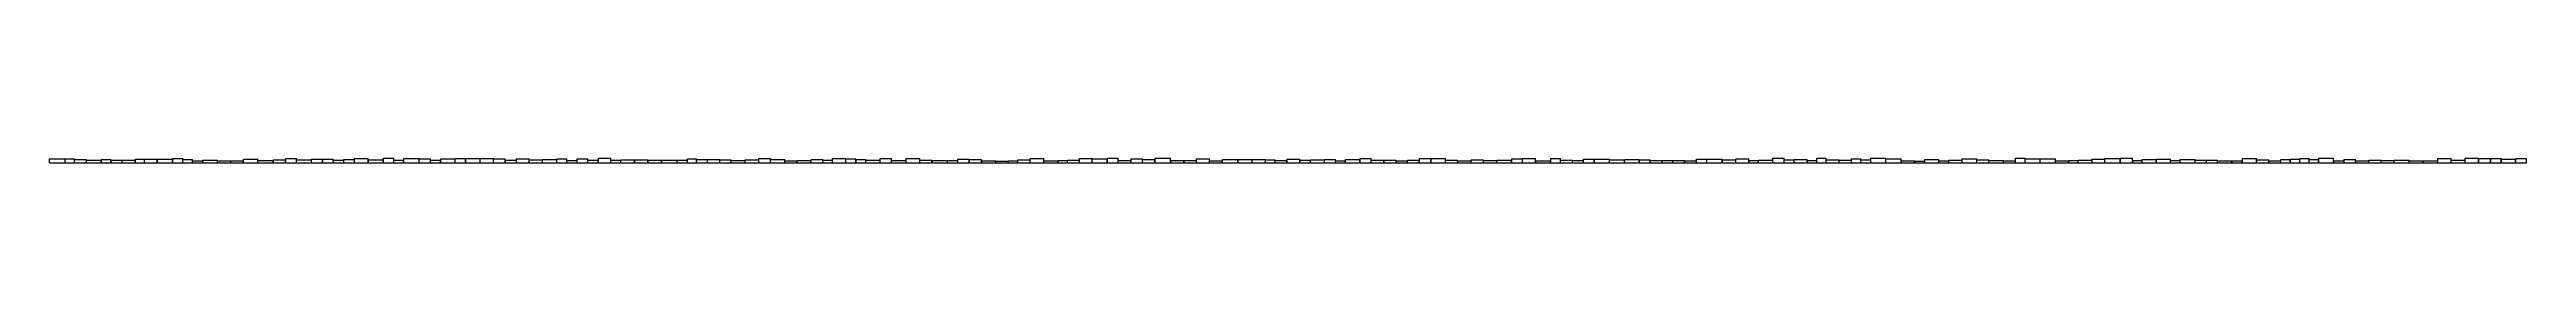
# Model space of a CAD drawing. Extents: x 0 to 47720, y 0 to 90.
import ezdxf

# ---------------------------------------------------------------- set-up
doc = ezdxf.new("R2010")
doc.units = 0
doc.layers.add('MyLines', color=7, linetype='Continuous')

msp = doc.modelspace()

# ---------------------------------------------------------------- linework, layer by layer
at = {"layer": 'MyLines'}
for p, q in [((0, 78.5), (299, 78.5)), ((0, 0), (0, 78.5)), ((0, 0), (299, 0)), ((299, 0), (299, 78.5)), ((301, 75), (478, 75)), ((301, 0), (301, 75)), ((301, 0), (478, 0)), ((478, 0), (478, 75)), ((480, 65), (709, 65)), ((480, 0), (480, 65)), ((480, 0), (709, 0)), ((709, 0), (709, 65)), ((711, 52.5), (997, 52.5)), ((711, 0), (711, 52.5)), ((711, 0), (997, 0)), ((997, 0), (997, 52.5)), ((999, 67.5), (1184, 67.5)), ((999, 0), (999, 67.5)), ((999, 0), (1184, 0)), ((1184, 0), (1184, 67.5)), ((1186, 53), (1400, 53)), ((1186, 0), (1186, 53)), ((1186, 0), (1400, 0)), ((1400, 0), (1400, 53)), ((1402, 48.5), (1652, 48.5)), ((1402, 0), (1402, 48.5)), ((1402, 0), (1652, 0)), ((1652, 0), (1652, 48.5)), ((1654, 69), (1830, 69)), ((1654, 0), (1654, 69)), ((1654, 0), (1830, 0)), ((1830, 0), (1830, 69)), ((1832, 73), (2075, 73)), ((1832, 0), (1832, 73)), ((1832, 0), (2075, 0)), ((2075, 0), (2075, 73)), ((2077, 73), (2371, 73)), ((2077, 0), (2077, 73)), ((2077, 0), (2371, 0)), ((2371, 0), (2371, 73)), ((2373, 85.5), (2565, 85.5)), ((2373, 0), (2373, 85.5)), ((2373, 0), (2565, 0)), ((2565, 0), (2565, 85.5)), ((2567, 61.5), (2755, 61.5)), ((2567, 0), (2567, 61.5)), ((2567, 0), (2755, 0)), ((2755, 0), (2755, 61.5)), ((2757, 35.5), (2953, 35.5)), ((2757, 0), (2757, 35.5)), ((2757, 0), (2953, 0)), ((2953, 0), (2953, 35.5)), ((2955, 53.5), (3235, 53.5)), ((2955, 0), (2955, 53.5)), ((2955, 0), (3235, 0)), ((3235, 0), (3235, 53.5)), ((3237, 38), (3490, 38)), ((3237, 0), (3237, 38)), ((3237, 0), (3490, 0)), ((3490, 0), (3490, 38)), ((3492, 39.5), (3733, 39.5)), ((3492, 0), (3492, 39.5)), ((3492, 0), (3733, 0)), ((3733, 0), (3733, 39.5)), ((3735, 73), (4010, 73)), ((3735, 0), (3735, 73)), ((3735, 0), (4010, 0)), ((4010, 0), (4010, 73)), ((4012, 46), (4311, 46)), ((4012, 0), (4012, 46)), ((4012, 0), (4311, 0)), ((4311, 0), (4311, 46)), ((4313, 58.5), (4548, 58.5)), ((4313, 0), (4313, 58.5)), ((4313, 0), (4548, 0)), ((4548, 0), (4548, 58.5)), ((4550, 81), (4755, 81)), ((4550, 0), (4550, 81)), ((4550, 0), (4755, 0)), ((4755, 0), (4755, 81)), ((4757, 59), (5047, 59)), ((4757, 0), (4757, 59)), ((4757, 0), (5047, 0)), ((5047, 0), (5047, 59)), ((5049, 69), (5262, 69)), ((5049, 0), (5049, 69)), ((5049, 0), (5262, 0)), ((5262, 0), (5262, 69)), ((5264, 69.5), (5464, 69.5)), ((5264, 0), (5264, 69.5)), ((5264, 0), (5464, 0)), ((5464, 0), (5464, 69.5)), ((5466, 54.5), (5671, 54.5)), ((5466, 0), (5466, 54.5)), ((5466, 0), (5671, 0)), ((5671, 0), (5671, 54.5)), ((5673, 65), (5874, 65)), ((5673, 0), (5673, 65)), ((5673, 0), (5874, 0)), ((5874, 0), (5874, 65)), ((5876, 81), (6141, 81)), ((5876, 0), (5876, 81)), ((5876, 0), (6141, 0)), ((6141, 0), (6141, 81)), ((6143, 56.5), (6430, 56.5)), ((6143, 0), (6143, 56.5)), ((6143, 0), (6430, 0)), ((6430, 0), (6430, 56.5)), ((6432, 88), (6633, 88)), ((6432, 0), (6432, 88)), ((6432, 0), (6633, 0)), ((6633, 0), (6633, 88)), ((6635, 51.5), (6821, 51.5)), ((6635, 0), (6635, 51.5)), ((6635, 0), (6821, 0)), ((6821, 0), (6821, 51.5)), ((6823, 83.5), (7119, 83.5)), ((6823, 0), (6823, 83.5)), ((6823, 0), (7119, 0)), ((7119, 0), (7119, 83.5)), ((7121, 77.5), (7340, 77.5)), ((7121, 0), (7121, 77.5)), ((7121, 0), (7340, 0)), ((7340, 0), (7340, 77.5)), ((7342, 54), (7535, 54)), ((7342, 0), (7342, 54)), ((7342, 0), (7535, 0)), ((7535, 0), (7535, 54)), ((7537, 77.5), (7815, 77.5)), ((7537, 0), (7537, 77.5)), ((7537, 0), (7815, 0)), ((7815, 0), (7815, 77.5)), ((7817, 83.5), (8017, 83.5)), ((7817, 0), (7817, 83.5)), ((7817, 0), (8017, 0)), ((8017, 0), (8017, 83.5)), ((8019, 81), (8296, 81)), ((8019, 0), (8019, 81)), ((8019, 0), (8296, 0)), ((8296, 0), (8296, 81)), ((8298, 81.5), (8554, 81.5)), ((8298, 0), (8298, 81.5)), ((8298, 0), (8554, 0)), ((8554, 0), (8554, 81.5)), ((8556, 75.5), (8780, 75.5)), ((8556, 0), (8556, 75.5)), ((8556, 0), (8780, 0)), ((8780, 0), (8780, 75.5)), ((8782, 49), (8995, 49)), ((8782, 0), (8782, 49)), ((8782, 0), (8995, 0)), ((8995, 0), (8995, 49)), ((8997, 79), (9240, 79)), ((8997, 0), (8997, 79)), ((8997, 0), (9240, 0)), ((9240, 0), (9240, 79)), ((9242, 61), (9495, 61)), ((9242, 0), (9242, 61)), ((9242, 0), (9495, 0)), ((9495, 0), (9495, 61)), ((9497, 66), (9771, 66)), ((9497, 0), (9497, 66)), ((9497, 0), (9771, 0)), ((9771, 0), (9771, 66)), ((9773, 77), (9964, 77)), ((9773, 0), (9773, 77)), ((9773, 0), (9964, 0)), ((9964, 0), (9964, 77)), ((9966, 45), (10163, 45)), ((9966, 0), (9966, 45)), ((9966, 0), (10163, 0)), ((10163, 0), (10163, 45)), ((10165, 78.5), (10371, 78.5)), ((10165, 0), (10165, 78.5)), ((10165, 0), (10371, 0)), ((10371, 0), (10371, 78.5)), ((10373, 50.5), (10572, 50.5)), ((10373, 0), (10373, 50.5)), ((10373, 0), (10572, 0)), ((10572, 0), (10572, 50.5)), ((10574, 88.5), (10811, 88.5)), ((10574, 0), (10574, 88.5)), ((10574, 0), (10811, 0)), ((10811, 0), (10811, 88.5)), ((10813, 49), (11007, 49)), ((10813, 0), (10813, 49)), ((10813, 0), (11007, 0)), ((11007, 0), (11007, 49)), ((11009, 59), (11271, 59)), ((11009, 0), (11009, 59)), ((11009, 0), (11271, 0)), ((11271, 0), (11271, 59)), ((11273, 57), (11528, 57)), ((11273, 0), (11273, 57)), ((11273, 0), (11528, 0)), ((11528, 0), (11528, 57)), ((11530, 53.5), (11793, 53.5)), ((11530, 0), (11530, 53.5)), ((11530, 0), (11793, 0)), ((11793, 0), (11793, 53.5)), ((11795, 53), (12092, 53)), ((11795, 0), (11795, 53)), ((11795, 0), (12092, 0)), ((12092, 0), (12092, 53)), ((12094, 53.5), (12289, 53.5)), ((12094, 0), (12094, 53.5)), ((12094, 0), (12289, 0)), ((12289, 0), (12289, 53.5)), ((12291, 77.5), (12467, 77.5)), ((12291, 0), (12291, 77.5)), ((12291, 0), (12467, 0)), ((12467, 0), (12467, 77.5)), ((12469, 64), (12676, 64)), ((12469, 0), (12469, 64)), ((12469, 0), (12676, 0)), ((12676, 0), (12676, 64)), ((12678, 66), (12914, 66)), ((12678, 0), (12678, 66)), ((12678, 0), (12914, 0)), ((12914, 0), (12914, 66)), ((12916, 56.5), (13130, 56.5)), ((12916, 0), (12916, 56.5)), ((12916, 0), (13130, 0)), ((13130, 0), (13130, 56.5)), ((13132, 44), (13401, 44)), ((13132, 0), (13132, 44)), ((13132, 0), (13401, 0)), ((13401, 0), (13401, 44)), ((13403, 60), (13666, 60)), ((13403, 0), (13403, 60)), ((13403, 0), (13666, 0)), ((13666, 0), (13666, 60)), ((13668, 86), (13887, 86)), ((13668, 0), (13668, 86)), ((13668, 0), (13887, 0)), ((13887, 0), (13887, 86)), ((13889, 67.5), (14167, 67.5)), ((13889, 0), (13889, 67.5)), ((13889, 0), (14167, 0)), ((14167, 0), (14167, 67.5)), ((14169, 35.5), (14401, 35.5)), ((14169, 0), (14169, 35.5)), ((14169, 0), (14401, 0)), ((14401, 0), (14401, 35.5)), ((14403, 43.5), (14669, 43.5)), ((14403, 0), (14403, 43.5)), ((14403, 0), (14669, 0)), ((14669, 0), (14669, 43.5)), ((14671, 64.5), (14895, 64.5)), ((14671, 0), (14671, 64.5)), ((14671, 0), (14895, 0)), ((14895, 0), (14895, 64.5)), ((14897, 54), (15082, 54)), ((14897, 0), (14897, 54)), ((14897, 0), (15082, 0)), ((15082, 0), (15082, 54)), ((15084, 80.5), (15341, 80.5)), ((15084, 0), (15084, 80.5)), ((15084, 0), (15341, 0)), ((15341, 0), (15341, 80.5)), ((15343, 79), (15537, 79)), ((15343, 0), (15343, 79)), ((15343, 0), (15537, 0)), ((15537, 0), (15537, 79)), ((15539, 62), (15725, 62)), ((15539, 0), (15539, 62)), ((15539, 0), (15725, 0)), ((15725, 0), (15725, 62)), ((15727, 50.5), (16003, 50.5)), ((15727, 0), (15727, 50.5)), ((15727, 0), (16003, 0)), ((16003, 0), (16003, 50.5)), ((16005, 84), (16221, 84)), ((16005, 0), (16005, 84)), ((16005, 0), (16221, 0)), ((16221, 0), (16221, 84)), ((16223, 44), (16504, 44)), ((16223, 0), (16223, 44)), ((16223, 0), (16504, 0)), ((16504, 0), (16504, 44)), ((16506, 82), (16764, 82)), ((16506, 0), (16506, 82)), ((16506, 0), (16764, 0)), ((16764, 0), (16764, 82)), ((16766, 51.5), (17000, 51.5)), ((16766, 0), (16766, 51.5)), ((16766, 0), (17000, 0)), ((17000, 0), (17000, 51.5)), ((17002, 43.5), (17298, 43.5)), ((17002, 0), (17002, 43.5)), ((17002, 0), (17298, 0)), ((17298, 0), (17298, 43.5)), ((17300, 46), (17498, 46)), ((17300, 0), (17300, 46)), ((17300, 0), (17498, 0)), ((17498, 0), (17498, 46)), ((17500, 69), (17719, 69)), ((17500, 0), (17500, 69)), ((17500, 0), (17719, 0)), ((17719, 0), (17719, 69)), ((17721, 64.5), (17957, 64.5)), ((17721, 0), (17721, 64.5)), ((17721, 0), (17957, 0)), ((17957, 0), (17957, 64.5)), ((17959, 37.5), (18228, 37.5)), ((17959, 0), (17959, 37.5)), ((17959, 0), (18228, 0)), ((18228, 0), (18228, 37.5)), ((18230, 35), (18468, 35)), ((18230, 0), (18230, 35)), ((18230, 0), (18468, 0)), ((18468, 0), (18468, 35)), ((18470, 36), (18653, 36)), ((18470, 0), (18470, 36)), ((18470, 0), (18653, 0)), ((18653, 0), (18653, 36)), ((18655, 60.5), (18892, 60.5)), ((18655, 0), (18655, 60.5)), ((18655, 0), (18892, 0)), ((18892, 0), (18892, 60.5)), ((18894, 85), (19153, 85)), ((18894, 0), (18894, 85)), ((18894, 0), (19153, 0)), ((19153, 0), (19153, 85)), ((19155, 40.5), (19429, 40.5)), ((19155, 0), (19155, 40.5)), ((19155, 0), (19429, 0)), ((19429, 0), (19429, 40.5)), ((19431, 42.5), (19611, 42.5)), ((19431, 0), (19431, 42.5)), ((19431, 0), (19611, 0)), ((19611, 0), (19611, 42.5)), ((19613, 49), (19841, 49)), ((19613, 0), (19613, 49)), ((19613, 0), (19841, 0)), ((19841, 0), (19841, 49)), ((19843, 85.5), (20084, 85.5)), ((19843, 0), (19843, 85.5)), ((19843, 0), (20084, 0)), ((20084, 0), (20084, 85.5)), ((20086, 78.5), (20379, 78.5)), ((20086, 0), (20086, 78.5)), ((20086, 0), (20379, 0)), ((20379, 0), (20379, 78.5)), ((20381, 90), (20585, 90)), ((20381, 0), (20381, 90)), ((20381, 0), (20585, 0)), ((20585, 0), (20585, 90)), ((20587, 45.5), (20837, 45.5)), ((20587, 0), (20587, 45.5)), ((20587, 0), (20837, 0)), ((20837, 0), (20837, 45.5)), ((20839, 79.5), (21057, 79.5)), ((20839, 0), (20839, 79.5)), ((20839, 0), (21057, 0)), ((21057, 0), (21057, 79.5)), ((21059, 66.5), (21297, 66.5)), ((21059, 0), (21059, 66.5)), ((21059, 0), (21297, 0)), ((21297, 0), (21297, 66.5)), ((21299, 88.5), (21598, 88.5)), ((21299, 0), (21299, 88.5)), ((21299, 0), (21598, 0)), ((21598, 0), (21598, 88.5)), ((21600, 48), (21855, 48)), ((21600, 0), (21600, 48)), ((21600, 0), (21855, 0)), ((21855, 0), (21855, 48)), ((21857, 45), (22097, 45)), ((21857, 0), (21857, 45)), ((21857, 0), (22097, 0)), ((22097, 0), (22097, 45)), ((22099, 76), (22345, 76)), ((22099, 0), (22099, 76)), ((22099, 0), (22345, 0)), ((22345, 0), (22345, 76)), ((22347, 39.5), (22594, 39.5)), ((22347, 0), (22347, 39.5)), ((22347, 0), (22594, 0)), ((22594, 0), (22594, 39.5)), ((22596, 64.5), (22895, 64.5)), ((22596, 0), (22596, 64.5)), ((22596, 0), (22895, 0)), ((22895, 0), (22895, 64.5)), ((22897, 64), (23168, 64)), ((22897, 0), (22897, 64)), ((22897, 0), (23168, 0)), ((23168, 0), (23168, 64)), ((23170, 65.5), (23425, 65.5)), ((23170, 0), (23170, 65.5)), ((23170, 0), (23425, 0)), ((23425, 0), (23425, 65.5)), ((23427, 60), (23613, 60)), ((23427, 0), (23427, 60)), ((23427, 0), (23613, 0)), ((23613, 0), (23613, 60)), ((23615, 47.5), (23840, 47.5)), ((23615, 0), (23615, 47.5)), ((23615, 0), (23840, 0)), ((23840, 0), (23840, 47.5)), ((23842, 73), (24090, 73)), ((23842, 0), (23842, 73)), ((23842, 0), (24090, 0)), ((24090, 0), (24090, 73)), ((24092, 50.5), (24291, 50.5)), ((24092, 0), (24092, 50.5)), ((24092, 0), (24291, 0)), ((24291, 0), (24291, 50.5)), ((24293, 56), (24563, 56)), ((24293, 0), (24293, 56)), ((24293, 0), (24563, 0)), ((24563, 0), (24563, 56)), ((24565, 61.5), (24774, 61.5)), ((24565, 0), (24565, 61.5)), ((24565, 0), (24774, 0)), ((24774, 0), (24774, 61.5)), ((24776, 36), (24968, 36)), ((24776, 0), (24776, 36)), ((24776, 0), (24968, 0)), ((24968, 0), (24968, 36)), ((24970, 62), (25247, 62)), ((24970, 0), (24970, 62)), ((24970, 0), (25247, 0)), ((25247, 0), (25247, 62)), ((25249, 84), (25461, 84)), ((25249, 0), (25249, 84)), ((25249, 0), (25461, 0)), ((25461, 0), (25461, 84)), ((25463, 51), (25709, 51)), ((25463, 0), (25463, 51)), ((25463, 0), (25709, 0)), ((25709, 0), (25709, 51)), ((25711, 53.5), (25944, 53.5)), ((25711, 0), (25711, 53.5)), ((25711, 0), (25944, 0)), ((25944, 0), (25944, 53.5)), ((25946, 37), (26162, 37)), ((25946, 0), (25946, 37)), ((25946, 0), (26162, 0)), ((26162, 0), (26162, 37)), ((26164, 53.5), (26389, 53.5)), ((26164, 0), (26164, 53.5)), ((26164, 0), (26389, 0)), ((26389, 0), (26389, 53.5)), ((26391, 83.5), (26615, 83.5)), ((26391, 0), (26391, 83.5)), ((26391, 0), (26615, 0)), ((26615, 0), (26615, 83.5)), ((26617, 84.5), (26895, 84.5)), ((26617, 0), (26617, 84.5)), ((26617, 0), (26895, 0)), ((26895, 0), (26895, 84.5)), ((26897, 51), (27127, 51)), ((26897, 0), (26897, 51)), ((26897, 0), (27127, 0)), ((27127, 0), (27127, 51)), ((27129, 38.5), (27388, 38.5)), ((27129, 0), (27129, 38.5)), ((27129, 0), (27388, 0)), ((27388, 0), (27388, 38.5)), ((27390, 56.5), (27626, 56.5)), ((27390, 0), (27390, 56.5)), ((27390, 0), (27626, 0)), ((27626, 0), (27626, 56.5)), ((27628, 48), (27881, 48)), ((27628, 0), (27628, 48)), ((27628, 0), (27881, 0)), ((27881, 0), (27881, 48)), ((27883, 54.5), (28169, 54.5)), ((27883, 0), (27883, 54.5)), ((27883, 0), (28169, 0)), ((28169, 0), (28169, 54.5)), ((28171, 75.5), (28375, 75.5)), ((28171, 0), (28171, 75.5)), ((28171, 0), (28375, 0)), ((28375, 0), (28375, 75.5)), ((28377, 80.5), (28630, 80.5)), ((28377, 0), (28377, 80.5)), ((28377, 0), (28630, 0)), ((28630, 0), (28630, 80.5)), ((28632, 38), (28919, 38)), ((28632, 0), (28632, 38)), ((28632, 0), (28919, 0)), ((28919, 0), (28919, 38)), ((28921, 83.5), (29110, 83.5)), ((28921, 0), (28921, 83.5)), ((28921, 0), (29110, 0)), ((29110, 0), (29110, 83.5)), ((29112, 50), (29340, 50)), ((29112, 0), (29112, 50)), ((29112, 0), (29340, 0)), ((29340, 0), (29340, 50)), ((29342, 45.5), (29553, 45.5)), ((29342, 0), (29342, 45.5)), ((29342, 0), (29553, 0)), ((29553, 0), (29553, 45.5)), ((29555, 68), (29760, 68)), ((29555, 0), (29555, 68)), ((29555, 0), (29760, 0)), ((29760, 0), (29760, 68)), ((29762, 71.5), (30055, 71.5)), ((29762, 0), (29762, 71.5)), ((29762, 0), (30055, 0)), ((30055, 0), (30055, 71.5)), ((30057, 61), (30345, 61)), ((30057, 0), (30057, 61)), ((30057, 0), (30345, 0)), ((30345, 0), (30345, 61)), ((30347, 67), (30627, 67)), ((30347, 0), (30347, 67)), ((30347, 0), (30627, 0)), ((30627, 0), (30627, 67)), ((30629, 61), (30836, 61)), ((30629, 0), (30629, 61)), ((30629, 0), (30836, 0)), ((30836, 0), (30836, 61)), ((30838, 47.5), (31066, 47.5)), ((30838, 0), (30838, 47.5)), ((30838, 0), (31066, 0)), ((31066, 0), (31066, 47.5)), ((31068, 46.5), (31273, 46.5)), ((31068, 0), (31068, 46.5)), ((31068, 0), (31273, 0)), ((31273, 0), (31273, 46.5)), ((31275, 44.5), (31502, 44.5)), ((31275, 0), (31275, 44.5)), ((31275, 0), (31502, 0)), ((31502, 0), (31502, 44.5)), ((31504, 38.5), (31730, 38.5)), ((31504, 0), (31504, 38.5)), ((31504, 0), (31730, 0)), ((31730, 0), (31730, 38.5)), ((31732, 73.5), (31929, 73.5)), ((31732, 0), (31732, 73.5)), ((31732, 0), (31929, 0)), ((31929, 0), (31929, 73.5)), ((31931, 72), (32227, 72)), ((31931, 0), (31931, 72)), ((31931, 0), (32227, 0)), ((32227, 0), (32227, 72)), ((32229, 59.5), (32486, 59.5)), ((32229, 0), (32229, 59.5)), ((32229, 0), (32486, 0)), ((32486, 0), (32486, 59.5)), ((32488, 74.5), (32740, 74.5)), ((32488, 0), (32488, 74.5)), ((32488, 0), (32740, 0)), ((32740, 0), (32740, 74.5)), ((32742, 43), (32922, 43)), ((32742, 0), (32742, 43)), ((32742, 0), (32922, 0)), ((32922, 0), (32922, 43)), ((32924, 52), (33198, 52)), ((32924, 0), (32924, 52)), ((32924, 0), (33198, 0)), ((33198, 0), (33198, 52)), ((33200, 87), (33420, 87)), ((33200, 0), (33200, 87)), ((33200, 0), (33420, 0)), ((33420, 0), (33420, 87)), ((33422, 57), (33609, 57)), ((33422, 0), (33422, 57)), ((33422, 0), (33609, 0)), ((33609, 0), (33609, 57)), ((33611, 66), (33865, 66)), ((33611, 0), (33611, 66)), ((33611, 0), (33865, 0)), ((33865, 0), (33865, 66)), ((33867, 43), (34049, 43)), ((33867, 0), (33867, 43)), ((33867, 0), (34049, 0)), ((34049, 0), (34049, 43)), ((34051, 88.5), (34229, 88.5)), ((34051, 0), (34051, 88.5)), ((34051, 0), (34229, 0)), ((34229, 0), (34229, 88.5)), ((34231, 57.5), (34478, 57.5)), ((34231, 0), (34231, 57.5)), ((34231, 0), (34478, 0)), ((34478, 0), (34478, 57.5)), ((34480, 54.5), (34716, 54.5)), ((34480, 0), (34480, 54.5)), ((34480, 0), (34716, 0)), ((34716, 0), (34716, 54.5)), ((34718, 75.5), (34896, 75.5)), ((34718, 0), (34718, 75.5)), ((34718, 0), (34896, 0)), ((34896, 0), (34896, 75.5)), ((34898, 56.5), (35086, 56.5)), ((34898, 0), (34898, 56.5)), ((34898, 0), (35086, 0)), ((35086, 0), (35086, 56.5)), ((35088, 90), (35378, 90)), ((35088, 0), (35088, 90)), ((35088, 0), (35378, 0)), ((35378, 0), (35378, 90)), ((35380, 78.5), (35672, 78.5)), ((35380, 0), (35380, 78.5)), ((35380, 0), (35672, 0)), ((35672, 0), (35672, 78.5)), ((35674, 38), (35929, 38)), ((35674, 0), (35674, 38)), ((35674, 0), (35929, 0)), ((35929, 0), (35929, 38)), ((35931, 35), (36129, 35)), ((35931, 0), (35931, 35)), ((35931, 0), (36129, 0)), ((36129, 0), (36129, 35)), ((36131, 62.5), (36397, 62.5)), ((36131, 0), (36131, 62.5)), ((36131, 0), (36397, 0)), ((36397, 0), (36397, 62.5)), ((36399, 37.5), (36592, 37.5)), ((36399, 0), (36399, 37.5)), ((36399, 0), (36592, 0)), ((36592, 0), (36592, 37.5)), ((36594, 49), (36848, 49)), ((36594, 0), (36594, 49)), ((36594, 0), (36848, 0)), ((36848, 0), (36848, 49)), ((36850, 77), (37131, 77)), ((36850, 0), (36850, 77)), ((36850, 0), (37131, 0)), ((37131, 0), (37131, 77)), ((37133, 60), (37361, 60)), ((37133, 0), (37133, 60)), ((37133, 0), (37361, 0)), ((37361, 0), (37361, 60)), ((37363, 42), (37643, 42)), ((37363, 0), (37363, 42)), ((37363, 0), (37643, 0)), ((37643, 0), (37643, 42)), ((37645, 41.5), (37877, 41.5)), ((37645, 0), (37645, 41.5)), ((37645, 0), (37877, 0)), ((37877, 0), (37877, 41.5)), ((37879, 88), (38059, 88)), ((37879, 0), (37879, 88)), ((37879, 0), (38059, 0)), ((38059, 0), (38059, 88)), ((38061, 74.5), (38349, 74.5)), ((38061, 0), (38061, 74.5)), ((38061, 0), (38349, 0)), ((38349, 0), (38349, 74.5)), ((38351, 77), (38645, 77)), ((38351, 0), (38351, 77)), ((38351, 0), (38645, 0)), ((38645, 0), (38645, 77)), ((38647, 36), (38903, 36)), ((38647, 0), (38647, 36)), ((38647, 0), (38903, 0)), ((38903, 0), (38903, 36)), ((38905, 46), (39082, 46)), ((38905, 0), (38905, 46)), ((38905, 0), (39082, 0)), ((39082, 0), (39082, 46)), ((39084, 48.5), (39350, 48.5)), ((39084, 0), (39084, 48.5)), ((39084, 0), (39350, 0)), ((39350, 0), (39350, 48.5)), ((39352, 70), (39595, 70)), ((39352, 0), (39352, 70)), ((39352, 0), (39595, 0)), ((39595, 0), (39595, 70)), ((39597, 84.5), (39894, 84.5)), ((39597, 0), (39597, 84.5)), ((39597, 0), (39894, 0)), ((39894, 0), (39894, 84.5)), ((39896, 87.5), (40133, 87.5)), ((39896, 0), (39896, 87.5)), ((39896, 0), (40133, 0)), ((40133, 0), (40133, 87.5)), ((40135, 45), (40315, 45)), ((40135, 0), (40135, 45)), ((40135, 0), (40315, 0)), ((40315, 0), (40315, 45)), ((40317, 65.5), (40589, 65.5)), ((40317, 0), (40317, 65.5)), ((40317, 0), (40589, 0)), ((40589, 0), (40589, 65.5)), ((40591, 70), (40861, 70)), ((40591, 0), (40591, 70)), ((40591, 0), (40861, 0)), ((40861, 0), (40861, 70)), ((40863, 42), (41048, 42)), ((40863, 0), (40863, 42)), ((40863, 0), (41048, 0)), ((41048, 0), (41048, 42)), ((41050, 63), (41338, 63)), ((41050, 0), (41050, 63)), ((41050, 0), (41338, 0)), ((41338, 0), (41338, 63)), ((41340, 49), (41554, 49)), ((41340, 0), (41340, 49)), ((41340, 0), (41554, 0)), ((41554, 0), (41554, 49)), ((41556, 53.5), (41765, 53.5)), ((41556, 0), (41556, 53.5)), ((41556, 0), (41765, 0)), ((41765, 0), (41765, 53.5)), ((41767, 41.5), (42046, 41.5)), ((41767, 0), (41767, 41.5)), ((41767, 0), (42046, 0)), ((42046, 0), (42046, 41.5)), ((42048, 40), (42245, 40)), ((42048, 0), (42048, 40)), ((42048, 0), (42245, 0)), ((42245, 0), (42245, 40)), ((42247, 81.5), (42522, 81.5)), ((42247, 0), (42247, 81.5)), ((42247, 0), (42522, 0)), ((42522, 0), (42522, 81.5)), ((42524, 55.5), (42756, 55.5)), ((42524, 0), (42524, 55.5)), ((42524, 0), (42756, 0)), ((42756, 0), (42756, 55.5)), ((42758, 38.5), (42987, 38.5)), ((42758, 0), (42758, 38.5)), ((42758, 0), (42987, 0)), ((42987, 0), (42987, 38.5)), ((42989, 65.5), (43170, 65.5)), ((42989, 0), (42989, 65.5)), ((42989, 0), (43170, 0)), ((43170, 0), (43170, 65.5)), ((43172, 72.5), (43353, 72.5)), ((43172, 0), (43172, 72.5)), ((43172, 0), (43353, 0)), ((43353, 0), (43353, 72.5)), ((43355, 82), (43532, 82)), ((43355, 0), (43355, 82)), ((43355, 0), (43532, 0)), ((43532, 0), (43532, 82)), ((43534, 63.5), (43716, 63.5)), ((43534, 0), (43534, 63.5)), ((43534, 0), (43716, 0)), ((43716, 0), (43716, 63.5)), ((43718, 87), (44004, 87)), ((43718, 0), (43718, 87)), ((43718, 0), (44004, 0)), ((44004, 0), (44004, 87)), ((44006, 35.5), (44205, 35.5)), ((44006, 0), (44006, 35.5)), ((44006, 0), (44205, 0)), ((44205, 0), (44205, 35.5)), ((44207, 61.5), (44428, 61.5)), ((44207, 0), (44207, 61.5)), ((44207, 0), (44428, 0)), ((44428, 0), (44428, 61.5)), ((44430, 36.5), (44683, 36.5)), ((44430, 0), (44430, 36.5)), ((44430, 0), (44683, 0)), ((44683, 0), (44683, 36.5)), ((44685, 48.5), (44918, 48.5)), ((44685, 0), (44685, 48.5)), ((44685, 0), (44918, 0)), ((44918, 0), (44918, 48.5)), ((44920, 47), (45170, 47)), ((44920, 0), (44920, 47)), ((44920, 0), (45170, 0)), ((45170, 0), (45170, 47)), ((45172, 51), (45459, 51)), ((45172, 0), (45172, 51)), ((45172, 0), (45459, 0)), ((45459, 0), (45459, 51)), ((45461, 41.5), (45730, 41.5)), ((45461, 0), (45461, 41.5)), ((45461, 0), (45730, 0)), ((45730, 0), (45730, 41.5)), ((45732, 39.5), (46010, 39.5)), ((45732, 0), (45732, 39.5)), ((45732, 0), (46010, 0)), ((46010, 0), (46010, 39.5)), ((46012, 85), (46267, 85)), ((46012, 0), (46012, 85)), ((46012, 0), (46267, 0)), ((46267, 0), (46267, 85)), ((46269, 54), (46536, 54)), ((46269, 0), (46269, 54)), ((46269, 0), (46536, 0)), ((46536, 0), (46536, 54)), ((46538, 88.5), (46799, 88.5)), ((46538, 0), (46538, 88.5)), ((46538, 0), (46799, 0)), ((46799, 0), (46799, 88.5)), ((46801, 83.5), (47030, 83.5)), ((46801, 0), (46801, 83.5)), ((46801, 0), (47030, 0)), ((47030, 0), (47030, 83.5)), ((47032, 83), (47234, 83)), ((47032, 0), (47032, 83)), ((47032, 0), (47234, 0)), ((47234, 0), (47234, 83)), ((47236, 70.5), (47512, 70.5)), ((47236, 0), (47236, 70.5)), ((47236, 0), (47512, 0)), ((47512, 0), (47512, 70.5)), ((47514, 86.5), (47720, 86.5)), ((47514, 0), (47514, 86.5)), ((47514, 0), (47720, 0)), ((47720, 0), (47720, 86.5))]:
    msp.add_line(p, q, dxfattribs=at)

# ---------------------------------------------------------------- texts
at = {"layer": 'MyLines', "color": 1}
for s, p in [('7500- 299 * 78.5', (1, 1)), ('7501- 177 * 75.0', (302, 1)), ('7502- 229 * 65.0', (481, 1)), ('7503- 286 * 52.5', (712, 1)), ('7504- 185 * 67.5', (1000, 1)), ('7505- 214 * 53.0', (1187, 1)), ('7506- 250 * 48.5', (1403, 1)), ('7507- 176 * 69.0', (1655, 1)), ('7508- 243 * 73.0', (1833, 1)), ('7509- 294 * 73.0', (2078, 1)), ('7510- 192 * 85.5', (2374, 1)), ('7511- 188 * 61.5', (2568, 1)), ('7512- 196 * 35.5', (2758, 1)), ('7513- 280 * 53.5', (2956, 1)), ('7514- 253 * 38.0', (3238, 1)), ('7515- 241 * 39.5', (3493, 1)), ('7516- 275 * 73.0', (3736, 1)), ('7517- 299 * 46.0', (4013, 1)), ('7518- 235 * 58.5', (4314, 1)), ('7519- 205 * 81.0', (4551, 1)), ('7520- 290 * 59.0', (4758, 1)), ('7521- 213 * 69.0', (5050, 1)), ('7522- 200 * 69.5', (5265, 1)), ('7523- 205 * 54.5', (5467, 1)), ('7524- 201 * 65.0', (5674, 1)), ('7525- 265 * 81.0', (5877, 1)), ('7526- 287 * 56.5', (6144, 1)), ('7527- 201 * 88.0', (6433, 1)), ('7528- 186 * 51.5', (6636, 1)), ('7529- 296 * 83.5', (6824, 1)), ('7530- 219 * 77.5', (7122, 1)), ('7531- 193 * 54.0', (7343, 1)), ('7532- 278 * 77.5', (7538, 1)), ('7533- 200 * 83.5', (7818, 1)), ('7534- 277 * 81.0', (8020, 1)), ('7535- 256 * 81.5', (8299, 1)), ('7536- 224 * 75.5', (8557, 1)), ('7537- 213 * 49.0', (8783, 1)), ('7538- 243 * 79.0', (8998, 1)), ('7539- 253 * 61.0', (9243, 1)), ('7540- 274 * 66.0', (9498, 1)), ('7541- 191 * 77.0', (9774, 1)), ('7542- 197 * 45.0', (9967, 1)), ('7543- 206 * 78.5', (10166, 1)), ('7544- 199 * 50.5', (10374, 1)), ('7545- 237 * 88.5', (10575, 1)), ('7546- 194 * 49.0', (10814, 1)), ('7547- 262 * 59.0', (11010, 1)), ('7548- 255 * 57.0', (11274, 1)), ('7549- 263 * 53.5', (11531, 1)), ('7550- 297 * 53.0', (11796, 1)), ('7551- 195 * 53.5', (12095, 1)), ('7552- 176 * 77.5', (12292, 1)), ('7553- 207 * 64.0', (12470, 1)), ('7554- 236 * 66.0', (12679, 1)), ('7555- 214 * 56.5', (12917, 1)), ('7556- 269 * 44.0', (13133, 1)), ('7557- 263 * 60.0', (13404, 1)), ('7558- 219 * 86.0', (13669, 1)), ('7559- 278 * 67.5', (13890, 1)), ('7560- 232 * 35.5', (14170, 1)), ('7561- 266 * 43.5', (14404, 1)), ('7562- 224 * 64.5', (14672, 1)), ('7563- 185 * 54.0', (14898, 1)), ('7564- 257 * 80.5', (15085, 1)), ('7565- 194 * 79.0', (15344, 1)), ('7566- 186 * 62.0', (15540, 1)), ('7567- 276 * 50.5', (15728, 1)), ('7568- 216 * 84.0', (16006, 1)), ('7569- 281 * 44.0', (16224, 1)), ('7570- 258 * 82.0', (16507, 1)), ('7571- 234 * 51.5', (16767, 1)), ('7572- 296 * 43.5', (17003, 1)), ('7573- 198 * 46.0', (17301, 1)), ('7574- 219 * 69.0', (17501, 1)), ('7575- 236 * 64.5', (17722, 1)), ('7576- 269 * 37.5', (17960, 1)), ('7577- 238 * 35.0', (18231, 1)), ('7578- 183 * 36.0', (18471, 1)), ('7579- 237 * 60.5', (18656, 1)), ('7580- 259 * 85.0', (18895, 1)), ('7581- 274 * 40.5', (19156, 1)), ('7582- 180 * 42.5', (19432, 1)), ('7583- 228 * 49.0', (19614, 1)), ('7584- 241 * 85.5', (19844, 1)), ('7585- 293 * 78.5', (20087, 1)), ('7586- 204 * 90.0', (20382, 1)), ('7587- 250 * 45.5', (20588, 1)), ('7588- 218 * 79.5', (20840, 1)), ('7589- 238 * 66.5', (21060, 1)), ('7590- 299 * 88.5', (21300, 1)), ('7591- 255 * 48.0', (21601, 1)), ('7592- 240 * 45.0', (21858, 1)), ('7593- 246 * 76.0', (22100, 1)), ('7594- 247 * 39.5', (22348, 1)), ('7595- 299 * 64.5', (22597, 1)), ('7596- 271 * 64.0', (22898, 1)), ('7597- 255 * 65.5', (23171, 1)), ('7598- 186 * 60.0', (23428, 1)), ('7599- 225 * 47.5', (23616, 1)), ('7600- 248 * 73.0', (23843, 1)), ('7601- 199 * 50.5', (24093, 1)), ('7602- 270 * 56.0', (24294, 1)), ('7603- 209 * 61.5', (24566, 1)), ('7604- 192 * 36.0', (24777, 1)), ('7605- 277 * 62.0', (24971, 1)), ('7606- 212 * 84.0', (25250, 1)), ('7607- 246 * 51.0', (25464, 1)), ('7608- 233 * 53.5', (25712, 1)), ('7609- 216 * 37.0', (25947, 1)), ('7610- 225 * 53.5', (26165, 1)), ('7611- 224 * 83.5', (26392, 1)), ('7612- 278 * 84.5', (26618, 1)), ('7613- 230 * 51.0', (26898, 1)), ('7614- 259 * 38.5', (27130, 1)), ('7615- 236 * 56.5', (27391, 1)), ('7616- 253 * 48.0', (27629, 1)), ('7617- 286 * 54.5', (27884, 1)), ('7618- 204 * 75.5', (28172, 1)), ('7619- 253 * 80.5', (28378, 1)), ('7620- 287 * 38.0', (28633, 1)), ('7621- 189 * 83.5', (28922, 1)), ('7622- 228 * 50.0', (29113, 1)), ('7623- 211 * 45.5', (29343, 1)), ('7624- 205 * 68.0', (29556, 1)), ('7625- 293 * 71.5', (29763, 1)), ('7626- 288 * 61.0', (30058, 1)), ('7627- 280 * 67.0', (30348, 1)), ('7628- 207 * 61.0', (30630, 1)), ('7629- 228 * 47.5', (30839, 1)), ('7630- 205 * 46.5', (31069, 1)), ('7631- 227 * 44.5', (31276, 1)), ('7632- 226 * 38.5', (31505, 1)), ('7633- 197 * 73.5', (31733, 1)), ('7634- 296 * 72.0', (31932, 1)), ('7635- 257 * 59.5', (32230, 1)), ('7636- 252 * 74.5', (32489, 1)), ('7637- 180 * 43.0', (32743, 1)), ('7638- 274 * 52.0', (32925, 1)), ('7639- 220 * 87.0', (33201, 1)), ('7640- 187 * 57.0', (33423, 1)), ('7641- 254 * 66.0', (33612, 1)), ('7642- 182 * 43.0', (33868, 1)), ('7643- 178 * 88.5', (34052, 1)), ('7644- 247 * 57.5', (34232, 1)), ('7645- 236 * 54.5', (34481, 1)), ('7646- 178 * 75.5', (34719, 1)), ('7647- 188 * 56.5', (34899, 1)), ('7648- 290 * 90.0', (35089, 1)), ('7649- 292 * 78.5', (35381, 1)), ('7650- 255 * 38.0', (35675, 1)), ('7651- 198 * 35.0', (35932, 1)), ('7652- 266 * 62.5', (36132, 1)), ('7653- 193 * 37.5', (36400, 1)), ('7654- 254 * 49.0', (36595, 1)), ('7655- 281 * 77.0', (36851, 1)), ('7656- 228 * 60.0', (37134, 1)), ('7657- 280 * 42.0', (37364, 1)), ('7658- 232 * 41.5', (37646, 1)), ('7659- 180 * 88.0', (37880, 1)), ('7660- 288 * 74.5', (38062, 1)), ('7661- 294 * 77.0', (38352, 1)), ('7662- 256 * 36.0', (38648, 1)), ('7663- 177 * 46.0', (38906, 1)), ('7664- 266 * 48.5', (39085, 1)), ('7665- 243 * 70.0', (39353, 1)), ('7666- 297 * 84.5', (39598, 1)), ('7667- 237 * 87.5', (39897, 1)), ('7668- 180 * 45.0', (40136, 1)), ('7669- 272 * 65.5', (40318, 1)), ('7670- 270 * 70.0', (40592, 1)), ('7671- 185 * 42.0', (40864, 1)), ('7672- 288 * 63.0', (41051, 1)), ('7673- 214 * 49.0', (41341, 1)), ('7674- 209 * 53.5', (41557, 1)), ('7675- 279 * 41.5', (41768, 1)), ('7676- 197 * 40.0', (42049, 1)), ('7677- 275 * 81.5', (42248, 1)), ('7678- 232 * 55.5', (42525, 1)), ('7679- 229 * 38.5', (42759, 1)), ('7680- 181 * 65.5', (42990, 1)), ('7681- 181 * 72.5', (43173, 1)), ('7682- 177 * 82.0', (43356, 1)), ('7683- 182 * 63.5', (43535, 1)), ('7684- 286 * 87.0', (43719, 1)), ('7685- 199 * 35.5', (44007, 1)), ('7686- 221 * 61.5', (44208, 1)), ('7687- 253 * 36.5', (44431, 1)), ('7688- 233 * 48.5', (44686, 1)), ('7689- 250 * 47.0', (44921, 1)), ('7690- 287 * 51.0', (45173, 1)), ('7691- 269 * 41.5', (45462, 1)), ('7692- 278 * 39.5', (45733, 1)), ('7693- 255 * 85.0', (46013, 1)), ('7694- 267 * 54.0', (46270, 1)), ('7695- 261 * 88.5', (46539, 1)), ('7696- 229 * 83.5', (46802, 1)), ('7697- 202 * 83.0', (47033, 1)), ('7698- 276 * 70.5', (47237, 1)), ('7699- 206 * 86.5', (47515, 1))]:
    msp.add_text(s, height=1, dxfattribs=at).set_placement(p)

doc.saveas('drawing.dxf')
